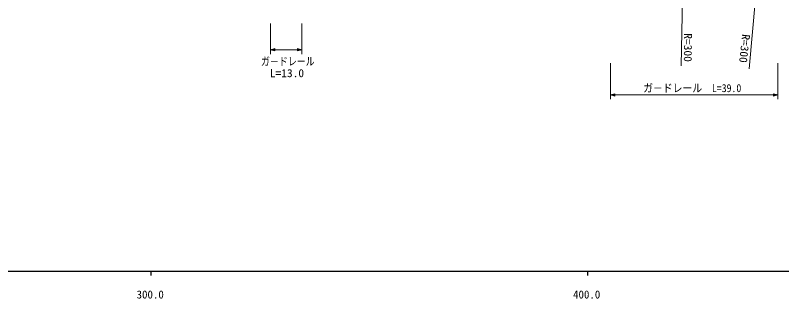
# Model space of a CAD drawing. Units: millimetres, scale not verified. Extents: x 40000 to 680000, y 20000 to 380000.
# Drawn here: x 336944 to 512520, y 198715 to 263563 of the extents above; entities that cross this region are included whole.
import ezdxf
from ezdxf.enums import TextEntityAlignment as Align

# ---------------------------------------------------------------- set-up
doc = ezdxf.new("R2010")
doc.units = ezdxf.units.MM
doc.header["$LTSCALE"] = 1000
doc.layers.add('M-STR-HTXT', color=7, linetype='Continuous', lineweight=13)
doc.layers.add('M-TTL-BAND', color=7, linetype='Continuous', lineweight=25)
doc.styles.add('ＭＳ ゴシック', font='')
doc.styles.get('ＭＳ ゴシック').set_extended_font_data('MS Gothic')

msp = doc.modelspace()

# ---------------------------------------------------------------- linework, layer by layer
at = {"layer": 'M-STR-HTXT'}
for p, q in [((490108, 281824), (489494, 251976)), ((505110, 251332), (507704, 280931)), ((395434, 261714), (395434, 254704)), ((402554, 254704), (402554, 261714)), ((395434, 255704), (396434, 255984)), ((396434, 255424), (395434, 255704)), ((395434, 255704), (402554, 255704)), ((395714, 255704), (396394, 255904)), ((396394, 255504), (395714, 255704)), ((395874, 255704), (396354, 255824)), ((396354, 255584), (395874, 255704)), ((396114, 255704), (396314, 255744)), ((396314, 255664), (396114, 255704)), ((396314, 255744), (396314, 255664)), ((396354, 255824), (396354, 255584)), ((396394, 255904), (396394, 255504)), ((396434, 255984), (396434, 255424)), ((401554, 255424), (401554, 255984)), ((401554, 255984), (402554, 255704)), ((402554, 255704), (401554, 255424)), ((401594, 255504), (401594, 255904)), ((401594, 255904), (402274, 255704)), ((402274, 255704), (401594, 255504)), ((401634, 255584), (401634, 255824)), ((401634, 255824), (402114, 255704)), ((402114, 255704), (401634, 255584)), ((401674, 255664), (401674, 255744)), ((401674, 255744), (401874, 255704)), ((401874, 255704), (401674, 255664)), ((473295, 252652), (473295, 244347)), ((511670, 244347), (511670, 252652)), ((473295, 245347), (474295, 245627)), ((474295, 245067), (473295, 245347)), ((473295, 245347), (511670, 245347)), ((473575, 245347), (474255, 245547)), ((474255, 245147), (473575, 245347)), ((473735, 245347), (474215, 245467)), ((474215, 245227), (473735, 245347)), ((473975, 245347), (474175, 245387)), ((474175, 245307), (473975, 245347)), ((474175, 245387), (474175, 245307)), ((474215, 245467), (474215, 245227)), ((474255, 245547), (474255, 245147)), ((474295, 245627), (474295, 245067)), ((510670, 245067), (510670, 245627)), ((510670, 245627), (511670, 245347)), ((511670, 245347), (510670, 245067)), ((510710, 245147), (510710, 245547)), ((510710, 245547), (511390, 245347)), ((511390, 245347), (510710, 245147)), ((510750, 245227), (510750, 245467)), ((510750, 245467), (511230, 245347)), ((511230, 245347), (510750, 245227)), ((510790, 245307), (510790, 245387)), ((510790, 245387), (510990, 245347)), ((510990, 245347), (510790, 245307))]:
    msp.add_line(p, q, dxfattribs=at)
at = {"layer": 'M-TTL-BAND'}
for p, q in [((40000, 205000), (579000, 205000)), ((368000, 205000), (368000, 204000)), ((468000, 205000), (468000, 204000))]:
    msp.add_line(p, q, dxfattribs=at)

# ---------------------------------------------------------------- texts
at = {"layer": 'M-STR-HTXT', "style": 'ＭＳ ゴシック', "width": 1.05}
for rotation, p in [(269.3, (489628, 259474)), (263.9, (502920, 259378))]:
    msp.add_text('R=300', height=1833, rotation=rotation, dxfattribs=at).set_placement(p, align=Align.BOTTOM_LEFT)
at = {"layer": 'M-STR-HTXT', "style": 'ＭＳ ゴシック'}
for s, width, p in [('ガ－ドレール', 0.8, (393214, 251543)), ('L=13.0', 1.05, (395249, 248861)), ('ガ－ドレール\u3000L=39.0', 0.9, (480785, 245440))]:
    msp.add_text(s, height=1833, dxfattribs=dict(at, width=width)).set_placement(p, align=Align.BOTTOM_LEFT)
at = {"layer": 'M-TTL-BAND', "style": 'ＭＳ ゴシック'}
for s, p in [('300.0', (367844, 198195)), ('400.0', (467844, 198195))]:
    msp.add_text(s, height=1833, dxfattribs=at).set_placement(p, align=Align.BOTTOM_CENTER)

doc.saveas('drawing.dxf')
